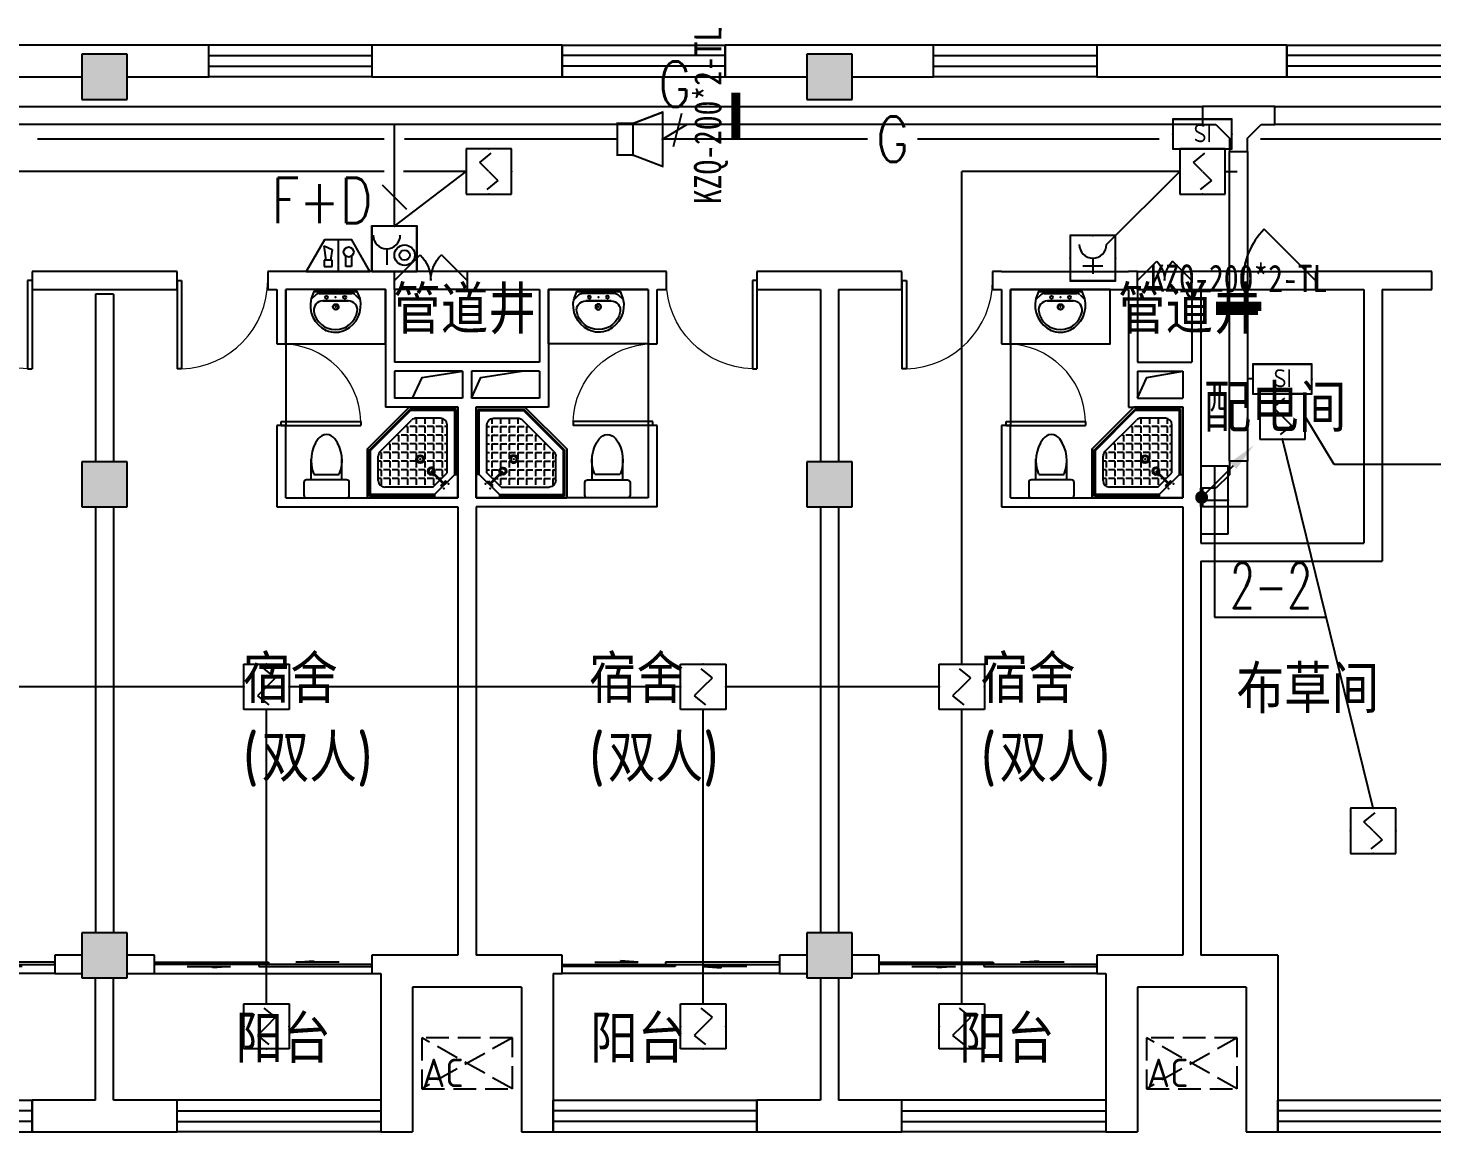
# Model space of a CAD drawing. Extents: x 1725663 to 4653551, y -550461 to 248782.
# Drawn here: x 2361098 to 2376593, y -247471 to -235284 of the extents above; entities that cross this region are included whole.
import ezdxf
from ezdxf.enums import TextEntityAlignment as Align

# ---------------------------------------------------------------- set-up
doc = ezdxf.new("R2010")
doc.units = 0
doc.header["$LTSCALE"] = 1000
doc.linetypes.add('DASH', pattern=[0.35, 0.25, -0.1])
for name, color, linetype in [('0-底图', 7, 'Continuous'), ('CABLETRAY', 4, 'Continuous'), ('CLAYER', 7, 'Continuous'), ('COLUMN', 255, 'Continuous'), ('DIM-消防', 3, 'Continuous'), ('DIM-箱柜', 7, 'Continuous'), ('DOOR_FIRE', 4, 'Continuous'), ('EQUIP-广播', 3, 'Continuous'), ('EQUIP-消防', 3, 'Continuous'), ('EQUIP-箱柜', 3, 'Continuous'), ('LWIRE', 4, 'Continuous'), ('PUB_HATCH', 8, 'Continuous'), ('PUB_TEXT', 7, 'Continuous'), ('WALL', 2, 'Continuous'), ('WINDOW', 4, 'Continuous'), ('WIRE-消防', 1, 'Continuous'), ('WP_F', 1, 'Continuous'), ('抗震支吊架', 2, 'Continuous'), ('洁具', 213, 'Continuous'), ('空调外机', 211, 'Continuous')]:
    doc.layers.add(name, color=color, linetype=linetype)
doc.styles.add('_TEL_DIM', font='SIMPLEX', dxfattribs={"width": 0.8, "height": 3.5, "bigfont": 'HZTXT'})
doc.styles.add('HZ', font='rs.shx', dxfattribs={"width": 0.8, "bigfont": 'hztxt.shx'})
doc.styles.add('kzcad', font='', dxfattribs={"width": 0.8})
doc.styles.get("Standard").update_dxf_attribs({"font": 'geniso.shx', "bigfont": 'hztxt.shx'})
doc.styles.get('kzcad').set_extended_font_data('SimSun')

# ---------------------------------------------------------------- blocks, each defined once
blk = doc.blocks.new('$equip$00002656')
for p, q in [((-0.5, 1), (-0.5, 0)), ((0.5, 1), (-0.5, 1)), ((0.5, 0), (0.5, 1)), ((-0.219, 0.331), (0.222, 0.331)), ((0, 0.5), (0, 0.15)), ((-0.5, 0), (0.5, 0))]:
    blk.add_line(p, q)
at = {"const_width": 0.04}
blk.add_lwpolyline([(-0.5, 1), (0.5, 1), (0.5, 0), (-0.5, 0), (-0.5, 1), (0.5, 1)], dxfattribs=at)
blk.add_arc((0, 0.8), 0.3, 180, 0)
for p in [(0, 1), (-0.5, 0.5), (0.5, 0.5), (0, 0)]:
    blk.add_point(p)
at = {"color": 7, "flags": 1}
for tag, height, p in [('B', 0.4, (0.762, 0.292)), ('A', 0.00002, (0, 0))]:
    blk.add_attdef(tag, text='', height=height, dxfattribs=at).set_placement(p, align=Align.MIDDLE_CENTER)
blk = doc.blocks.new('A$C29581A72')
at = {"layer": 'EQUIP-消防', "xscale": 500, "yscale": 500, "zscale": 500}
blk.add_blockref('$equip$00002656', (358, 98), dxfattribs=at)
at = {"style": 'HZ', "flags": 1}
for tag in ['WHAT', 'SPEC', 'UNIT']:
    blk.add_attdef(tag, (375, 0), '', height=0.001, dxfattribs=at)
blk = doc.blocks.new('$Equip$00002649')
for p, q in [((-0.5, 0.5), (-0.5, -0.5)), ((0.5, 0.5), (-0.5, 0.5)), ((-0.2, 0.2), (0.05, 0.4)), ((0.5, -0.5), (0.5, 0.5)), ((0, 0), (-0.2, 0.2)), ((0, 0), (0.2, -0.2)), ((0.2, -0.2), (-0.05, -0.4)), ((-0.5, -0.5), (0.5, -0.5))]:
    blk.add_line(p, q)
at = {"const_width": 0.02}
blk.add_lwpolyline([(-0.5, 0.5), (0.5, 0.5), (0.5, -0.5), (-0.5, -0.5), (-0.5, 0.5), (0.5, 0.5)], dxfattribs=at)
for p in [(0, 0.5), (-0.5, 0), (0.5, 0), (0, -0.5)]:
    blk.add_point(p)
at = {"color": 7, "flags": 1}
for tag, height, p in [('A', 0.00002, (0, 0)), ('B', 0.4, (0.762, -0.208))]:
    blk.add_attdef(tag, text='', height=height, dxfattribs=at).set_placement(p, align=Align.MIDDLE_CENTER)
blk = doc.blocks.new('$equip$00002655')
for p, q in [((-0.5, 1), (-0.5, 0)), ((0.5, 1), (-0.5, 1)), ((0.5, 0), (0.5, 1)), ((-0.169, 0.5), (-0.169, 0.15)), ((-0.5, 0), (0.5, 0))]:
    blk.add_line(p, q)
at = {"const_width": 0.04}
blk.add_lwpolyline([(-0.5, 1), (0.5, 1), (0.5, 0), (-0.5, 0), (-0.5, 1), (0.5, 1)], dxfattribs=at)
for radius in [0.226, 0.113]:
    blk.add_circle((0.227, 0.36), radius)
blk.add_arc((-0.169, 0.8), 0.3, 180, 0)
for p in [(0, 1), (-0.5, 0.5), (0.5, 0.5), (0, 0)]:
    blk.add_point(p)
at = {"color": 7, "flags": 1}
for tag, height, p in [('B', 0.4, (0.762, 0.292)), ('A', 0.00002, (0, 0))]:
    blk.add_attdef(tag, text='', height=height, dxfattribs=at).set_placement(p, align=Align.MIDDLE_CENTER)
blk = doc.blocks.new('$equip$00002679')
for p, q in [((-0.3, 0.699), (-0.703, 0)), ((0.3, 0.699), (-0.3, 0.699)), ((0.3, 0.699), (-0.3, 0.699)), ((0, 0.699), (0, 0)), ((0.703, 0), (0.3, 0.699)), ((-0.264, 0.249), (-0.304, 0.569)), ((-0.304, 0.569), (-0.128, 0.489)), ((-0.128, 0.489), (-0.168, 0.249)), ((0.174, 0.11), (0.174, 0.338)), ((0.294, 0.338), (0.294, 0.11)), ((-0.703, 0), (0.703, 0)), ((-0.304, 0.249), (-0.304, 0.113)), ((-0.128, 0.249), (-0.304, 0.249)), ((-0.304, 0.113), (-0.128, 0.113)), ((-0.128, 0.113), (-0.128, 0.249)), ((0.294, 0.11), (0.174, 0.11))]:
    blk.add_line(p, q)
at = {"const_width": 0.04}
for points in [[(-0.299, 0.699), (0.301, 0.699), (0.703, 0), (-0.702, 0), (-0.299, 0.699), (0.301, 0.699)], [(-0.3, 0.699), (0.3, 0.699), (0.703, 0), (-0.703, 0), (-0.3, 0.699), (0.3, 0.699)]]:
    blk.add_lwpolyline(points, dxfattribs=at)
blk.add_circle((0.234, 0.43), 0.111)
for p in [(0, 0.699), (-0.501, 0.349), (0.502, 0.349), (0, 0)]:
    blk.add_point(p)
at = {"color": 7, "flags": 1}
for tag, height, p in [('B', 0.4, (0.961, 0.299)), ('A', 0.00002, (0, 0))]:
    blk.add_attdef(tag, text='', height=height, dxfattribs=at).set_placement(p, align=Align.MIDDLE_CENTER)
blk = doc.blocks.new('$TelecSys$00000079')
for p, q in [((0.7, 0.7), (0, 0)), ((0.104, 0.104), (0.104, 0.104)), ((-0.104, -0.104), (-0.104, -0.104))]:
    blk.add_line(p, q)
at = {"const_width": 0.142}
blk.add_lwpolyline([(-0.071, 0, 1), (0.071, 0, 1)], format="xyb", close=True, dxfattribs=at)
blk.add_solid([(0.63, 0.77), (0.77, 0.63), (1.15, 1.15)])
at = {"width": 0.8, "flags": 9}
blk.add_attdef('A', (0, 0), '', height=0.00002, dxfattribs=at)
blk = doc.blocks.new('$equip$00002776')
for p, q in [((0.65, 0.65), (-0.65, 0.65)), ((-0.65, 0.65), (-0.65, 0)), ((0.65, 0), (0.65, 0.65)), ((-0.65, 0), (0.65, 0))]:
    blk.add_line(p, q)
at = {"const_width": 0.04}
blk.add_lwpolyline([(-0.65, 0.65), (-0.65, 0), (0.65, 0), (0.65, 0.65), (-0.65, 0.65), (-0.65, 0)], dxfattribs=at)
for p in [(0, 0.65), (-0.65, 0.325), (0.65, 0.325), (0, 0)]:
    blk.add_point(p)
at = {"color": 7}
blk.add_attdef('$TEXT$', text='', height=0.4, dxfattribs=at).set_placement((0.006, 0.343), align=Align.MIDDLE_CENTER)
at = {"color": 7, "flags": 1}
for tag, p in [('B', (0.905, 0.246)), ('A', (0, 0))]:
    blk.add_attdef(tag, text='', height=0.4, dxfattribs=at).set_placement(p, align=Align.MIDDLE_CENTER)
blk = doc.blocks.new('$TelecSys$00000111')
blk.add_line((0.268, 0.268), (-0.268, -0.268))
at = {"color": 7, "style": '_TEL_DIM', "width": 0.8}
blk.add_attdef('N', text='', height=1, dxfattribs=at).set_placement((-0.212, 0.579), align=Align.MIDDLE)
blk = doc.blocks.new('$equip$00002982')
for p, q in [((0, 0.35), (0.35, 0.35)), ((0, 0.35), (0, -0.35)), ((0.35, 0.35), (1, 0.6)), ((0.35, 0.35), (0.35, -0.35)), ((1, 0.6), (1, -0.6)), ((0.35, -0.35), (0, -0.35)), ((1, -0.6), (0.35, -0.35))]:
    blk.add_line(p, q)
at = {"const_width": 0.04}
blk.add_lwpolyline([(0.35, 0.35), (0, 0.35), (0, -0.35), (0.35, -0.35), (1, -0.6), (1, 0.6), (0.35, 0.35), (0, 0.35)], dxfattribs=at)
for p in [(0.35, 0.35), (0, 0), (1, 0), (0.35, -0.35)]:
    blk.add_point(p)
at = {"color": 7, "style": '_TEL_DIM', "flags": 1}
for tag in ['A', 'REMARK']:
    blk.add_attdef(tag, text='', height=0.00002, dxfattribs=at).set_placement((0, 0), align=Align.MIDDLE_CENTER)
blk = doc.blocks.new('$equip$00002936')
for p, q in [((-0.75, 0.6), (-0.75, 0)), ((0.75, 0.6), (-0.75, 0.6)), ((0, 0), (0, 0.6)), ((0.75, 0), (0.75, 0.6)), ((-0.75, 0.3), (0.75, 0.3)), ((-0.75, 0), (0.75, 0))]:
    blk.add_line(p, q)
at = {"const_width": 0.02}
blk.add_lwpolyline([(-0.75, 0.6), (-0.75, 0), (0.75, 0), (0.75, 0.6), (-0.75, 0.6), (-0.75, 0)], dxfattribs=at)
for p in [(0, 0.6), (-0.75, 0.3), (0, 0), (0.75, 0.3)]:
    blk.add_point(p)
at = {"color": 7, "style": '_TEL_DIM', "flags": 1}
for tag in ['A', 'REMARK']:
    blk.add_attdef(tag, text='', height=0.00002, dxfattribs=at).set_placement((0, 0), align=Align.MIDDLE_CENTER)
blk = doc.blocks.new('1F平面-CAD导入_dwg_Drawing4_t3_dwg_$plan$00001613-474159-1F-927810-1F')
at = {"layer": '洁具'}
for p, q in [((-200, 170), (-430, 170)), ((-30, 250), (-170, 250)), ((-260, -140), (-260, 140)), ((-200, -170), (-200, -220)), ((-170, -250), (-30, -250))]:
    blk.add_line(p, q, dxfattribs=at)
for points in [[(-200, 220), (-200, 170), (-200, -170), (-430, -170)], [(0, -220), (0, 220)]]:
    blk.add_lwpolyline(points, dxfattribs=at)
for centre, radius, start, end in [((-413, -227), 398, 67.4505, 126.6381), ((-170, 220), 30, 90, 180), ((-30, 220), 30, 0, 90), ((-590, 0), 110, 123.4509, 236.5491), ((-413, 227), 398, 233.3619, 292.5495), ((-170, -220), 30, 180, 270), ((-30, -220), 30, 270, 0)]:
    blk.add_arc(centre, radius, start, end, dxfattribs=at)
blk = doc.blocks.new('$lvtry$00000169')
at = {"color": 0}
for p, q in [((259, -36), (259, 0)), ((259, -36), (36, -259)), ((276, -120), (120, -276)), ((144, -151), (291, -298)), ((151, -144), (298, -291)), ((259, -24), (976, -24)), ((259, -36), (964, -36)), ((270, -213), (270, -143)), ((276, -120), (808, -120)), ((366, -213), (366, -143)), ((462, -213), (462, -143)), ((558, -213), (558, -143)), ((655, -213), (655, -143)), ((751, -213), (751, -143)), ((847, -213), (847, -143)), ((964, -36), (976, -24)), ((964, -36), (964, -525)), ((976, -24), (976, -530)), ((36, -259), (0, -259)), ((24, -259), (24, -976)), ((36, -259), (36, -964)), ((120, -276), (120, -808)), ((120, -309), (147, -309)), ((173, -309), (173, -239)), ((173, -309), (243, -309)), ((183, -213), (205, -213)), ((220, -213), (243, -213)), ((270, -213), (340, -213)), ((270, -263), (270, -239)), ((334, -309), (340, -309)), ((366, -213), (436, -213)), ((366, -309), (366, -239)), ((366, -309), (436, -309)), ((462, -213), (532, -213)), ((462, -309), (462, -239)), ((462, -309), (532, -309)), ((558, -213), (628, -213)), ((558, -309), (558, -239)), ((558, -309), (628, -309)), ((655, -213), (725, -213)), ((655, -309), (655, -239)), ((655, -309), (725, -309)), ((751, -213), (821, -213)), ((751, -309), (751, -239)), ((751, -309), (821, -309)), ((847, -213), (880, -213)), ((847, -309), (847, -239)), ((847, -309), (880, -309)), ((880, -192), (880, -460)), ((120, -405), (147, -405)), ((173, -405), (173, -335)), ((173, -405), (243, -405)), ((173, -501), (173, -431)), ((270, -405), (270, -335)), ((270, -405), (340, -405)), ((270, -501), (270, -431)), ((366, -405), (366, -335)), ((366, -405), (379, -405)), ((366, -501), (366, -431)), ((462, -405), (462, -335)), ((462, -405), (532, -405)), ((462, -501), (462, -431)), ((558, -405), (558, -335)), ((558, -405), (628, -405)), ((558, -501), (558, -431)), ((655, -405), (655, -335)), ((655, -405), (725, -405)), ((655, -501), (655, -431)), ((751, -405), (751, -335)), ((751, -405), (821, -405)), ((751, -501), (751, -431)), ((847, -405), (847, -335)), ((847, -405), (880, -405)), ((847, -501), (847, -431)), ((120, -501), (147, -501)), ((120, -598), (147, -598)), ((173, -501), (243, -501)), ((173, -598), (173, -528)), ((173, -598), (243, -598)), ((270, -501), (340, -501)), ((270, -598), (270, -528)), ((270, -598), (340, -598)), ((366, -501), (436, -501)), ((366, -598), (366, -528)), ((366, -598), (436, -598)), ((462, -501), (532, -501)), ((462, -598), (462, -528)), ((462, -598), (532, -598)), ((859, -511), (511, -859)), ((964, -525), (525, -964)), ((976, -530), (530, -976)), ((558, -501), (628, -501)), ((558, -598), (558, -528)), ((558, -598), (628, -598)), ((655, -501), (725, -501)), ((655, -598), (655, -528)), ((655, -598), (725, -598)), ((751, -501), (821, -501)), ((751, -598), (751, -528)), ((751, -598), (773, -598)), ((847, -501), (867, -501)), ((964, -525), (976, -530)), ((120, -694), (147, -694)), ((173, -694), (173, -624)), ((173, -694), (243, -694)), ((173, -790), (173, -720)), ((270, -694), (270, -624)), ((270, -694), (340, -694)), ((270, -790), (270, -720)), ((366, -694), (366, -624)), ((366, -694), (436, -694)), ((366, -790), (366, -720)), ((462, -694), (462, -624)), ((462, -694), (532, -694)), ((462, -790), (462, -720)), ((558, -694), (558, -624)), ((558, -694), (628, -694)), ((558, -790), (558, -720)), ((655, -694), (655, -624)), ((655, -694), (676, -694)), ((120, -790), (147, -790)), ((173, -790), (243, -790)), ((173, -878), (173, -816)), ((192, -880), (460, -880)), ((270, -790), (340, -790)), ((270, -880), (270, -816)), ((366, -790), (436, -790)), ((366, -880), (366, -816)), ((462, -790), (532, -790)), ((462, -880), (462, -816)), ((558, -790), (580, -790)), ((36, -964), (24, -976)), ((24, -976), (530, -976)), ((36, -964), (525, -964)), ((525, -964), (530, -976))]:
    blk.add_line(p, q, dxfattribs=at)
blk.add_lwpolyline([(0, 0), (0, -1000), (540, -1000), (1000, -540), (1000, 0)], close=True)
for points in [[(0, 0), (0, -1000)], [(0, 0), (1000, 0)], [(1000, 0), (1000, -540)], [(190, -136), (178, -148), (162, -132), (174, -121)], [(136, -190), (148, -178), (132, -162), (121, -174)], [(1000, -540), (540, -1000)], [(0, -1000), (540, -1000)]]:
    blk.add_lwpolyline(points, close=True, dxfattribs=at)
for radius in [43.8, 31.1]:
    blk.add_circle((416, -428), radius, dxfattribs=at)
for centre, radius, start, end in [((808, -192), 72, 0, 90), ((296, -296), 40.6, 142.583, 128.4197), ((296, -296), 28.6, 145.828, 125.6599), ((808, -460), 72, 315, 0), ((192, -808), 72, 180, 270), ((460, -808), 72, 270, 315)]:
    blk.add_arc(centre, radius, start, end, dxfattribs=at)
for p in [(156, -102, 0), (103, -156, 0), (416, -428, 0)]:
    blk.add_point(p, dxfattribs=at)
blk = doc.blocks.new('$lvtry$00000178')
at = {"color": 0}
for p, q in [((-238, 0), (238, 0)), ((-214, -36), (-272, -91)), ((-180, -23), (180, -23)), ((-142, -105), (140, -105)), ((140, -105), (-142, -105)), ((216, -37), (268, -91))]:
    blk.add_line(p, q, dxfattribs=at)
blk.add_lwpolyline([(-104, -430, 0.224698), (110, -425, 0.348046), (269, -79), (239, 0), (-241, 0), (-271, -79, 0.356844)], format="xyb", close=True, dxfattribs=at)
for centre, radius in [((-100, -65), 16.3), ((1, -172), 31.6), ((100, -65), 16.3)]:
    blk.add_circle(centre, radius, dxfattribs=at)
at = {"color": 0, "lineweight": 13}
blk.add_circle((1, -172), 23, dxfattribs=at)
at = {"color": 0}
for centre, radius, start, end in [((-142, -205), 100, 90, 190.5602), ((-180, -73), 50, 90, 133.181), ((140, -205), 100, 349.4398, 90), ((180, -73), 50, 44.5607, 90), ((-1, -179), 243, 190.5602, 349.4398)]:
    blk.add_arc(centre, radius, start, end, dxfattribs=at)
for p in [(0, -65), (1, -172)]:
    blk.add_point(p, dxfattribs=at)
blk = doc.blocks.new('A$C70365C93')
at = {"layer": '洁具'}
blk.add_lwpolyline([(-1900, 2300), (-1900, 1700), (-800, 1700), (-800, 2300)], close=True, dxfattribs=at)
blk.add_blockref('$lvtry$00000178', (-1350, 2280), dxfattribs=at)
at = {"layer": '洁具', "rotation": 180}
blk.add_blockref('$lvtry$00000169', (0, 0), dxfattribs=at)
at = {"layer": '洁具', "extrusion": (0, 0, -1), "xscale": -1, "zscale": -1, "rotation": 90}
blk.add_blockref('1F平面-CAD导入_dwg_Drawing4_t3_dwg_$plan$00001613-474159-1F-927810-1F', (1450, 0), dxfattribs=at)
blk = doc.blocks.new('A$Cf5a72a1b')
at = {"layer": '空调外机', "linetype": 'DASH'}
for p, q in [((1000, 563), (0, 0)), ((1000, 0), (0, 563))]:
    blk.add_line(p, q, dxfattribs=at)
blk.add_lwpolyline([(1000, 563), (0, 563), (0, 0), (1000, 0)], close=True, dxfattribs=at)
at = {"layer": 'PUB_TEXT'}
blk.add_text('AC', height=315, dxfattribs=at).set_placement((5, 18))
blk = doc.blocks.new('$WINLIB2D$00000001')
at = {"color": 0}
for points in [[(-0.5, 0.5), (-0.5, -0.5)], [(-0.5, 0.5), (0.5, 0.5)], [(0.5, -0.5), (0.5, 0.5)], [(0.5, 0.1667), (-0.5, 0.1667)], [(0.5, -0.1667), (-0.5, -0.1667)], [(-0.5, -0.5), (0.5, -0.5)]]:
    blk.add_lwpolyline(points, dxfattribs=at)
blk = doc.blocks.new('$DorLib2D$00000131')
at = {"color": 0, "linetype": 'Continuous'}
for p, q in [((0.15, 0.125), (0.2319, 0.1973)), ((0.2319, 0.1973), (0.2319, 0.125)), ((-0.5, 0.125), (-0.5, 0)), ((0.0192, 0.125), (-0.5, 0.125)), ((0.0192, 0), (0.0192, 0.125)), ((0.35, 0.125), (0.15, 0.125)), ((-0.5, 0), (0.0192, 0)), ((-0.024, 0), (0.5, 0)), ((-0.024, -0.125), (-0.024, 0)), ((0.5, 0), (0.5, -0.125)), ((-0.35, -0.125), (-0.15, -0.125)), ((-0.2319, -0.1973), (-0.2319, -0.125)), ((-0.15, -0.125), (-0.2319, -0.1973)), ((0.5, -0.125), (-0.024, -0.125))]:
    blk.add_line(p, q, dxfattribs=at)
blk = doc.blocks.new('$DorLib2D$00000116')
at = {"color": 0}
for p, q in [((-0.5, 0), (-0.146, 0.354)), ((0.5, 0), (0.146, 0.354))]:
    blk.add_line(p, q, dxfattribs=at)
for centre, start, end in [((-0.5, 0), 0, 45), ((0.5, 0), 135, 180)]:
    blk.add_arc(centre, 0.5, start, end, dxfattribs=at)
blk = doc.blocks.new('$DorLib2D$00000001')
for p, q in [((0.45, 0.975), (0.5, 0.975)), ((0.45, 0), (0.45, 0.975)), ((0.5, 0), (0.5, 0.975)), ((0.5, 0), (0.45, 0))]:
    blk.add_line(p, q)
at = {"lineweight": 13}
blk.add_arc((0.475, 0), 0.975, 91.4693, 180, dxfattribs=at)
blk = doc.blocks.new('$DorLib2D$00000114')
at = {"color": 0}
blk.add_line((0.5, 0), (-0.207, 0.707), dxfattribs=at)
blk.add_arc((0.5, 0), 1, 135, 180, dxfattribs=at)
blk = doc.blocks.new('ghgd')
at = {"layer": 'PUB_HATCH'}
for points in [[(1572557, -154937.8), (1573057, -154937.8), (1573057, -154437.8), (1572557, -154437.8)], [(1580557, -154937.8), (1581057, -154937.8), (1581057, -154437.8), (1580557, -154437.8)], [(1572557, -159437.8), (1573057, -159437.8), (1573057, -158937.8), (1572557, -158937.8)], [(1580557, -159437.8), (1581057, -159437.8), (1581057, -158937.8), (1580557, -158937.8)], [(1572557, -164637.8), (1573057, -164637.8), (1573057, -164137.8), (1572557, -164137.8)], [(1580557, -164637.8), (1581057, -164637.8), (1581057, -164137.8), (1580557, -164137.8)]]:
    blk.add_hatch(color=256, dxfattribs=at).paths.add_polyline_path(points)
for points in [[(1576207, -158237.8), (1576310.6, -158007.5), (1576757, -157937.8)], [(1576857, -158237.8), (1576960.6, -158007.5), (1577407, -157937.8)], [(1584207, -158237.8), (1584310.6, -158007.5), (1584707, -157937.8)]]:
    blk.add_lwpolyline(points)
at = {"layer": 'COLUMN'}
for p, q in [((1573057, -154437.8), (1572557, -154437.8)), ((1572557, -154437.8), (1572557, -154937.8)), ((1573057, -154937.8), (1573057, -154437.8)), ((1581057, -154437.8), (1580557, -154437.8)), ((1580557, -154437.8), (1580557, -154937.8)), ((1581057, -154937.8), (1581057, -154437.8)), ((1572557, -154937.8), (1573057, -154937.8)), ((1580557, -154937.8), (1581057, -154937.8)), ((1573057, -158937.8), (1572557, -158937.8)), ((1572557, -158937.8), (1572557, -159437.8)), ((1573057, -159437.8), (1573057, -158937.8)), ((1581057, -158937.8), (1580557, -158937.8)), ((1580557, -158937.8), (1580557, -159437.8)), ((1581057, -159437.8), (1581057, -158937.8)), ((1572557, -159437.8), (1573057, -159437.8)), ((1580557, -159437.8), (1581057, -159437.8)), ((1573057, -164137.8), (1572557, -164137.8)), ((1572557, -164137.8), (1572557, -164637.8)), ((1573057, -164637.8), (1573057, -164137.8)), ((1581057, -164137.8), (1580557, -164137.8)), ((1580557, -164137.8), (1580557, -164637.8)), ((1581057, -164637.8), (1581057, -164137.8)), ((1572557, -164637.8), (1573057, -164637.8)), ((1580557, -164637.8), (1581057, -164637.8))]:
    blk.add_line(p, q, dxfattribs=at)
at = {"layer": 'DOOR_FIRE'}
for p, q in [((1576807, -156837.8), (1576007, -156837.8)), ((1584207, -156837.8), (1584807, -156837.8)), ((1585372.7, -156837.8, 100), (1586172.7, -156837.8, 100)), ((1576807, -157037.8), (1576007, -157037.8)), ((1584207, -157037.8), (1584807, -157037.8)), ((1585372.7, -157037.8, 100), (1586172.7, -157037.8, 100))]:
    blk.add_line(p, q, dxfattribs=at)
at = {"layer": 'WALL'}
for p, q in [((1572807, -154337.8), (1571657, -154337.8)), ((1573957, -154337.8), (1572807, -154337.8)), ((1573957, -154687.8), (1573957, -154337.8)), ((1577857, -154337.8), (1575757, -154337.8)), ((1575757, -154337.8), (1575757, -154687.8)), ((1577857, -154687.8), (1577857, -154337.8)), ((1580807, -154337.8), (1579657, -154337.8)), ((1579657, -154337.8), (1579657, -154687.8)), ((1581957, -154337.8), (1580807, -154337.8)), ((1581957, -154687.8), (1581957, -154337.8)), ((1585857, -154337.8), (1583757, -154337.8)), ((1583757, -154337.8), (1583757, -154687.8)), ((1585857, -154687.8), (1585857, -154337.8)), ((1571657, -154687.8), (1572557, -154687.8)), ((1573057, -154687.8), (1573957, -154687.8)), ((1575757, -154687.8), (1577857, -154687.8)), ((1579657, -154687.8), (1580557, -154687.8)), ((1581057, -154687.8), (1581957, -154687.8)), ((1583757, -154687.8), (1585857, -154687.8)), ((1573607, -156837.8), (1572007, -156837.8)), ((1572007, -156837.8), (1572007, -157037.8)), ((1573607, -157037.8), (1573607, -156837.8)), ((1574707, -156837.8), (1574607, -156837.8)), ((1574607, -156837.8), (1574607, -157037.8)), ((1575907, -156837.8), (1574707, -156837.8)), ((1576007, -156837.8), (1575907, -156837.8)), ((1576007, -157037.8), (1576007, -156837.8)), ((1577707, -156837.8), (1576807, -156837.8)), ((1576807, -156837.8), (1576807, -157037.8)), ((1578907, -156837.8), (1577707, -156837.8)), ((1579007, -156837.8), (1578907, -156837.8)), ((1579007, -157037.8), (1579007, -156837.8)), ((1580807, -156837.8), (1580007, -156837.8)), ((1580007, -156837.8), (1580007, -157037.8)), ((1581607, -156837.8), (1580807, -156837.8)), ((1581607, -157037.8), (1581607, -156837.8)), ((1582707, -156837.8), (1582607, -156837.8)), ((1582607, -156837.8), (1582607, -157037.8)), ((1582707, -156837.8), (1584107, -156837.8)), ((1584207, -156837.8), (1584107, -156837.8)), ((1584207, -157037.8), (1584207, -156837.8)), ((1585372.7, -156837.8), (1584807, -156837.8)), ((1584807, -157037.8), (1584807, -156837.8)), ((1585372.7, -157037.8), (1585372.7, -156837.8)), ((1586807, -156837.8), (1586172.7, -156837.8)), ((1586172.7, -156837.8), (1586172.7, -157037.8)), ((1587457, -156837.8), (1586807, -156837.8)), ((1587457, -157037.8), (1587457, -156837.8)), ((1572007, -157037.8), (1573607, -157037.8)), ((1572707, -157087.8), (1572707, -158937.8)), ((1572907, -157087.8), (1572707, -157087.8)), ((1572907, -157087.8), (1572907, -158937.8)), ((1574607, -157037.8), (1574707, -157037.8)), ((1574707, -157037.8), (1574707, -157637.8)), ((1575907, -157037.8), (1574807, -157037.8)), ((1574807, -157637.8), (1574807, -157037.8)), ((1575907, -157037.8), (1575907, -157837.8)), ((1576007, -157037.8), (1576007, -157837.8)), ((1576807, -157037.8), (1577607, -157037.8)), ((1577607, -157037.8), (1577607, -157837.8)), ((1578807, -157037.8), (1577707, -157037.8)), ((1577707, -157037.8), (1577707, -157837.8)), ((1578807, -157037.8), (1578807, -157637.8)), ((1578907, -157637.8), (1578907, -157037.8)), ((1578907, -157037.8), (1579007, -157037.8)), ((1580007, -157037.8), (1580707, -157037.8)), ((1580707, -157037.8), (1580707, -158937.8)), ((1580907, -157037.8), (1581607, -157037.8)), ((1580907, -157037.8), (1580907, -158937.8)), ((1582607, -157037.8), (1582707, -157037.8)), ((1582707, -157037.8), (1582707, -157637.8)), ((1582807, -157037.8), (1584107, -157037.8)), ((1582807, -157637.8), (1582807, -157037.8)), ((1584107, -157037.8), (1584107, -157837.8)), ((1584207, -157037.8), (1584207, -157837.8)), ((1584807, -157037.8), (1584807, -157837.8)), ((1584907, -157037.8), (1585372.7, -157037.8)), ((1584907, -157037.8), (1584907, -157837.8)), ((1586172.7, -157037.8), (1586707, -157037.8)), ((1586707, -157037.8), (1586707, -159837.8)), ((1586907, -157037.8), (1586907, -160037.8)), ((1586907, -157037.8), (1587457, -157037.8)), ((1574707, -157637.8), (1574807, -157637.8)), ((1578807, -157637.8), (1578907, -157637.8)), ((1582707, -157637.8), (1582807, -157637.8)), ((1575907, -157837.8), (1575907, -158337.8)), ((1576807, -157837.8), (1576007, -157837.8)), ((1577607, -157837.8), (1576807, -157837.8)), ((1577707, -157837.8), (1577707, -158337.8)), ((1584107, -157837.8), (1584107, -158337.8)), ((1584207, -157837.8), (1584807, -157837.8)), ((1584907, -157837.8), (1584907, -158237.8)), ((1576757, -157937.8), (1576007, -157937.8)), ((1576007, -157937.8), (1576007, -158237.8)), ((1576757, -157937.8), (1576757, -158237.8)), ((1577607, -157937.8), (1576857, -157937.8)), ((1576857, -157937.8), (1576857, -158237.8)), ((1577607, -157937.8), (1577607, -158237.8)), ((1584207, -157937.8), (1584207, -158237.8)), ((1584207, -157937.8), (1584707, -157937.8)), ((1584707, -157937.8), (1584707, -158237.8)), ((1576707, -158337.8), (1575907, -158337.8)), ((1576757, -158237.8), (1576007, -158237.8)), ((1576707, -158337.8), (1576707, -159337.8)), ((1577607, -158237.8), (1576857, -158237.8)), ((1576907, -158337.8), (1576907, -159337.8)), ((1577707, -158337.8), (1576907, -158337.8)), ((1584107, -158337.8), (1584707, -158337.8)), ((1584207, -158237.8), (1584707, -158237.8)), ((1584707, -158337.8), (1584707, -159337.8)), ((1584907, -158237.8), (1584907, -159437.8)), ((1574807, -158537.8), (1574707, -158537.8)), ((1574707, -158537.8), (1574707, -159437.8)), ((1574807, -159337.8), (1574807, -158537.8)), ((1578907, -158537.8), (1578807, -158537.8)), ((1578807, -158537.8), (1578807, -159337.8)), ((1578907, -159437.8), (1578907, -158537.8)), ((1582807, -158537.8), (1582707, -158537.8)), ((1582707, -158537.8), (1582707, -159437.8)), ((1582807, -159337.8), (1582807, -158537.8)), ((1572707, -159437.8), (1572707, -164137.8)), ((1572907, -159437.8), (1572907, -164137.8)), ((1574707, -159437.8), (1576707, -159437.8)), ((1574807, -159337.8), (1576707, -159337.8)), ((1576707, -159437.8), (1576707, -164387.8)), ((1578807, -159337.8), (1576907, -159337.8)), ((1578907, -159437.8), (1576907, -159437.8)), ((1576907, -159437.8), (1576907, -164387.8)), ((1580707, -159437.8), (1580707, -164137.8)), ((1580907, -159437.8), (1580907, -164137.8)), ((1582707, -159437.8), (1584707, -159437.8)), ((1582807, -159337.8), (1584707, -159337.8)), ((1584707, -159437.8), (1584707, -159937.8)), ((1584907, -159437.8), (1584907, -159837.8)), ((1584907, -159837.8), (1586707, -159837.8)), ((1584707, -159937.8), (1584707, -164387.8)), ((1584907, -160037.8), (1584907, -164387.8)), ((1584907, -160037.8), (1586907, -160037.8)), ((1572557, -164387.8), (1572257, -164387.8)), ((1572257, -164387.8), (1572257, -164587.8)), ((1573357, -164387.8), (1573057, -164387.8)), ((1573357, -164587.8), (1573357, -164387.8)), ((1576107, -164387.8), (1575757, -164387.8)), ((1575757, -164387.8), (1575757, -164587.8)), ((1576707, -164387.8), (1576107, -164387.8)), ((1577507, -164387.8), (1576907, -164387.8)), ((1577857, -164387.8), (1577507, -164387.8)), ((1577857, -164587.8), (1577857, -164387.8)), ((1580557, -164387.8), (1580257, -164387.8)), ((1580257, -164387.8), (1580257, -164587.8)), ((1581357, -164387.8), (1581057, -164387.8)), ((1581357, -164587.8), (1581357, -164387.8)), ((1584107, -164387.8), (1583757, -164387.8)), ((1583757, -164387.8), (1583757, -164587.8)), ((1584707, -164387.8), (1584107, -164387.8)), ((1585757, -164387.8), (1584907, -164387.8)), ((1585757, -164387.8), (1585757, -165987.8)), ((1572257, -164587.8), (1572557, -164587.8)), ((1572707, -165987.8), (1572707, -164637.8)), ((1572907, -165987.8), (1572907, -164637.8)), ((1573057, -164587.8), (1573357, -164587.8)), ((1575757, -164587.8), (1575857, -164587.8)), ((1575857, -164587.8), (1575857, -165987.8)), ((1577757, -164587.8), (1577757, -165987.8)), ((1577757, -164587.8), (1577857, -164587.8)), ((1580257, -164587.8), (1580557, -164587.8)), ((1580707, -164637.8), (1580707, -165987.8)), ((1580907, -164637.8), (1580907, -165987.8)), ((1581057, -164587.8), (1581357, -164587.8)), ((1583757, -164587.8), (1583857, -164587.8)), ((1583857, -164587.8), (1583857, -165987.8)), ((1576207, -164737.8), (1576207, -166337.8)), ((1576807, -164737.8), (1576207, -164737.8)), ((1577407, -164737.8), (1576807, -164737.8)), ((1577407, -164737.8), (1577407, -166337.8)), ((1584807, -164737.8), (1584207, -164737.8)), ((1584207, -164737.8), (1584207, -166337.8)), ((1585407, -164737.8), (1584807, -164737.8)), ((1585407, -164737.8), (1585407, -166337.8)), ((1572707, -165987.8), (1572007, -165987.8)), ((1572007, -165987.8), (1572007, -166337.8)), ((1573607, -165987.8), (1572907, -165987.8)), ((1573607, -166337.8), (1573607, -165987.8)), ((1575857, -165987.8), (1575857, -166337.8)), ((1577757, -166337.8), (1577757, -165987.8)), ((1580707, -165987.8), (1580007, -165987.8)), ((1580007, -165987.8), (1580007, -166337.8)), ((1581607, -165987.8), (1580907, -165987.8)), ((1581607, -166337.8), (1581607, -165987.8)), ((1583857, -165987.8), (1583857, -166337.8)), ((1585757, -166337.8), (1585757, -165987.8)), ((1572007, -166337.8), (1572807, -166337.8)), ((1572807, -166337.8), (1573607, -166337.8)), ((1575857, -166337.8), (1576207, -166337.8)), ((1577407, -166337.8), (1577757, -166337.8)), ((1580007, -166337.8), (1580807, -166337.8)), ((1580807, -166337.8), (1581607, -166337.8)), ((1583857, -166337.8), (1584207, -166337.8)), ((1585407, -166337.8), (1585757, -166337.8))]:
    blk.add_line(p, q, dxfattribs=at)
at = {"layer": 'WINDOW'}
for p, q in [((1574807, -157637.8), (1574807, -158537.8)), ((1578807, -157637.8), (1578807, -158537.8)), ((1582807, -157637.8), (1582807, -158537.8)), ((1572257, -164587.8), (1569857, -164587.8)), ((1573357, -164587.8), (1575757, -164587.8)), ((1580257, -164587.8), (1577857, -164587.8)), ((1583757, -164587.8), (1581357, -164587.8))]:
    blk.add_line(p, q, dxfattribs=at)
for name, p in [('A$C70365C93', (1576707, -159337.8)), ('A$C70365C93', (1584707, -159337.8)), ('A$Cf5a72a1b', (1576307.5, -165861.3)), ('A$Cf5a72a1b', (1584307.5, -165861.3))]:
    blk.add_blockref(name, p)
at = {"xscale": -1, "rotation": 359.9999999999999}
blk.add_blockref('A$C70365C93', (1576907, -159337.8), dxfattribs=at)
at = {"layer": 'DOOR_FIRE', "zscale": 200}
for name, p, xscale, yscale in [('$DorLib2D$00000114', (1585772.7, -156937.8), 800, 800), ('$DorLib2D$00000116', (1584507, -156937.8), -600, 600)]:
    blk.add_blockref(name, p, dxfattribs=dict(at, xscale=xscale, yscale=yscale))
at = {"layer": 'DOOR_FIRE', "xscale": 800, "yscale": -800, "zscale": 200, "rotation": 179.9999999994664}
blk.add_blockref('$DorLib2D$00000116', (1576407, -156937.8), dxfattribs=at)
at = {"layer": 'WINDOW'}
for name, p, xscale, yscale, zscale in [('$WINLIB2D$00000001', (1574857, -154512.8), -1800, 350, -1800), ('$WINLIB2D$00000001', (1578757, -154512.8), 1800, 350, 1800), ('$WINLIB2D$00000001', (1582857, -154512.8), -1800, 350, -1800), ('$WINLIB2D$00000001', (1586757, -154512.8), 1800, 350, 1800), ('$DorLib2D$00000001', (1571507, -156937.8), 1000, -1000, 1000), ('$DorLib2D$00000001', (1574107, -156937.8), -1000, -1000, -1000), ('$DorLib2D$00000001', (1579507, -156937.8), 1000, -1000, 1000), ('$DorLib2D$00000001', (1582107, -156937.8), -1000, -1000, -1000), ('$DorLib2D$00000131', (1574557, -164487.8), -2400, -200, -2400), ('$WINLIB2D$00000001', (1570882, -166162.8), 2249.999999993481, 350, 2249.999999993481)]:
    blk.add_blockref(name, p, dxfattribs=dict(at, xscale=xscale, yscale=yscale, zscale=zscale))
for name, p, xscale, yscale, zscale, rotation in [('$DorLib2D$00000001', (1574757, -158087.8), 900, 900, 900, 269.9999999994664), ('$DorLib2D$00000001', (1578857, -158087.8), 900, -900, 900, 269.9999999994664), ('$DorLib2D$00000001', (1582757, -158087.8), 900, 900, 900, 270), ('$DorLib2D$00000131', (1571057, -164487.8), -2400, 200, -2400, 180), ('$DorLib2D$00000131', (1579057, -164487.8), -2400, 200, -2400, 180), ('$DorLib2D$00000131', (1582557, -164487.8), 2400, 200, 2400, 180), ('$WINLIB2D$00000001', (1574732, -166162.8), 2249.999999993481, -350, 2249.999999993481, 180), ('$WINLIB2D$00000001', (1578882, -166162.8), -2249.999999993481, -350, -2249.999999993481, 180), ('$WINLIB2D$00000001', (1582732, -166162.8), 2249.999999993481, -350, 2249.999999993481, 180), ('$WINLIB2D$00000001', (1586882, -166162.8), -2249.999999993481, -350, -2249.999999993481, 180)]:
    blk.add_blockref(name, p, dxfattribs=dict(at, xscale=xscale, yscale=yscale, zscale=zscale, rotation=rotation))
at = {"layer": 'CLAYER'}
for s, p in [('管道井', (1575992.3, -157524.8)), ('管道井', (1583992.3, -157524.8)), ('配电间', (1584937, -158610.1))]:
    blk.add_text(s, height=525, dxfattribs=at).set_placement(p)
at = {"layer": 'PUB_TEXT'}
for s, p in [('宿舍', (1574331.6, -161601.6)), ('宿舍', (1578152.4, -161601.6)), ('宿舍', (1582474.5, -161601.6)), ('布草间', (1585299.6, -161714.1)), ('(', (1574331.6, -162473.7)), ('双人', (1574541.6, -162473.7)), (')', (1575591.6, -162473.7)), ('(', (1578152.4, -162473.7)), ('双人', (1578362.4, -162473.7)), (')', (1579412.4, -162473.7)), ('(', (1582474.5, -162473.7)), ('双人', (1582684.5, -162473.7)), (')', (1583734.5, -162473.7)), ('阳台', (1574253, -165575.8)), ('阳台', (1578167.5, -165575.8)), ('阳台', (1582240, -165575.8))]:
    blk.add_text(s, height=525, dxfattribs=at).set_placement(p)

msp = doc.modelspace()

# ---------------------------------------------------------------- linework, layer by layer
at = {"layer": 'CABLETRAY'}
for p, q in [((2332562, -236148), (2374059, -236148)), ((2332562, -236148), (2374059, -236148)), ((2374859, -236148), (2374059, -236148)), ((2374059, -236148), (2374059, -236348)), ((2374059, -236148), (2374059, -236348)), ((2374859, -236148), (2374059, -236148)), ((2374059, -236148), (2374059, -236348)), ((2374059, -236148), (2374059, -236348)), ((2374859, -236348), (2374859, -236148)), ((2374859, -236148), (2381426, -236148)), ((2374859, -236348), (2374859, -236148)), ((2374859, -236348), (2374859, -236148)), ((2374859, -236148), (2381426, -236148)), ((2374859, -236348), (2374859, -236148)), ((2374059, -236348), (2332562, -236348)), ((2374059, -236348), (2332562, -236348)), ((2374059, -236348), (2374209, -236348)), ((2374059, -236348), (2374209, -236348)), ((2374209, -236348), (2374359, -236498)), ((2374209, -236348), (2374359, -236498)), ((2374559, -236498), (2374709, -236348)), ((2374559, -236498), (2374709, -236348)), ((2374709, -236348), (2374859, -236348)), ((2374709, -236348), (2374859, -236348)), ((2381426, -236348), (2374859, -236348)), ((2381426, -236348), (2374859, -236348)), ((2374359, -236498), (2374359, -236648)), ((2374359, -236498), (2374359, -236648)), ((2374559, -236648), (2374559, -236498)), ((2374559, -236648), (2374559, -236498)), ((2374359, -236648), (2374559, -236648)), ((2374359, -240065), (2374359, -236648)), ((2374359, -236648), (2374559, -236648)), ((2374359, -236648), (2374559, -236648)), ((2374359, -240065), (2374359, -236648)), ((2374359, -236648), (2374559, -236648)), ((2374559, -236648), (2374559, -240065)), ((2374559, -236648), (2374559, -240065)), ((2374559, -240065), (2374359, -240065)), ((2374359, -240065), (2374359, -240215)), ((2374559, -240065), (2374359, -240065)), ((2374559, -240065), (2374359, -240065)), ((2374359, -240065), (2374359, -240215)), ((2374559, -240065), (2374359, -240065)), ((2374559, -240565), (2374559, -240065)), ((2374559, -240565), (2374559, -240065)), ((2374359, -240215), (2374209, -240365)), ((2374359, -240215), (2374209, -240365)), ((2374043, -240565), (2374043, -240365)), ((2374043, -240365), (2374059, -240365)), ((2374043, -240565), (2374043, -240365)), ((2374043, -240365), (2374059, -240365)), ((2374059, -240365), (2374059, -240565)), ((2374209, -240365), (2374059, -240365)), ((2374059, -240365), (2374059, -240565)), ((2374059, -240365), (2374059, -240565)), ((2374209, -240365), (2374059, -240365)), ((2374059, -240365), (2374059, -240565)), ((2374059, -240565), (2374043, -240565)), ((2374059, -240565), (2374043, -240565)), ((2374059, -240565), (2374559, -240565)), ((2374059, -240565), (2374559, -240565))]:
    msp.add_line(p, q, dxfattribs=at)
at = {"layer": 'DIM-箱柜'}
for p, q in [((2374193, -240365), (2374193, -241788)), ((2374193, -240365), (2374193, -241788)), ((2374193, -241788), (2375429, -241788)), ((2374193, -241788), (2375429, -241788))]:
    msp.add_line(p, q, dxfattribs=at)
at = {"layer": 'WIRE-消防'}
for p, q in [((2365141, -237471), (2365141, -236348)), ((2365141, -236399), (2365141, -236348)), ((2368100, -236511), (2368370, -236348)), ((2365029, -236511), (2361201, -236511)), ((2367600, -236511), (2365254, -236511)), ((2370364, -236511), (2368100, -236511)), ((2373582, -236511), (2370916, -236511)), ((2378105, -236511), (2374702, -236511)), ((2365030, -236866), (2358435, -236866)), ((2365141, -237471), (2365935, -236866)), ((2365935, -236866), (2365242, -236866)), ((2373810, -236866), (2371403, -236866, 4200)), ((2371403, -242307, 4200), (2371403, -236866, 4200)), ((2373000, -237673), (2373810, -236866)), ((2374310, -236866), (2374443, -236866)), ((2374618, -239158, 4200), (2374559, -239158)), ((2375513, -240101, 4200), (2375193, -239571, 4200)), ((2375943, -243896, 4200), (2374943, -239821, 4200)), ((2379293, -240101, 4200), (2375513, -240101, 4200)), ((2363479, -242557, 4200), (2360801, -242557, 4200)), ((2368301, -242557, 4200), (2363979, -242557, 4200)), ((2371153, -242557, 4200), (2368801, -242557, 4200)), ((2363729, -246055, 4200), (2363729, -242807, 4200)), ((2368551, -246055, 4200), (2368551, -242807, 4200)), ((2371403, -246055, 4200), (2371403, -242807, 4200))]:
    msp.add_line(p, q, dxfattribs=at)
at = {"layer": '抗震支吊架', "color": 2, "const_width": 100}
for points in [[(2368910, -236498), (2368910, -235998)], [(2374209, -238356), (2374709, -238356)]]:
    msp.add_lwpolyline(points, dxfattribs=at)

# ---------------------------------------------------------------- block references
at = {"layer": '0-底图'}
msp.add_blockref('ghgd', (789136, -81133), dxfattribs=at)
at = {"layer": 'DIM-消防'}
ref = msp.add_blockref('$TelecSys$00000111', (2368265, -236411), dxfattribs=dict(at, xscale=500, yscale=500, zscale=500, rotation=31.19251094257192))
ref.add_attrib('N', 'G', dxfattribs={"layer": '0', "color": 7, "height": 500, "style": '_TEL_DIM', "width": 0.8}).set_placement((2368235, -235903), align=Align.MIDDLE)
ref = msp.add_blockref('$TelecSys$00000111', (2365141, -237148), dxfattribs=dict(at, xscale=500, yscale=500, zscale=500, rotation=90))
ref.add_attrib('N', 'F+D', dxfattribs={"layer": '0', "color": 7, "height": 500, "style": '_TEL_DIM', "width": 0.8}).set_placement((2364342, -237187), align=Align.MIDDLE)
at = {"layer": 'EQUIP-广播', "xscale": 500, "yscale": 500, "zscale": 500}
msp.add_blockref('$equip$00002982', (2367600, -236511), dxfattribs=at)
at = {"layer": 'EQUIP-消防', "xscale": 500, "yscale": 500, "zscale": 500}
for p in [(2374060, -236616), (2374943, -239321, 4200)]:
    msp.add_blockref('$equip$00002776', p, dxfattribs=at).add_auto_attribs({'$TEXT$': 'SI'})
for name, p in [('$Equip$00002649', (2366185, -236866)), ('$Equip$00002649', (2374060, -236866)), ('$equip$00002655', (2365141, -237971)), ('$equip$00002679', (2364520, -237971)), ('$Equip$00002649', (2374943, -239571, 4200)), ('$Equip$00002649', (2375943, -244146, 4200))]:
    msp.add_blockref(name, p, dxfattribs=at)
at = {"layer": 'EQUIP-消防', "xscale": -500, "yscale": 500, "zscale": 500, "rotation": 180}
for p in [(2363729, -242557, 4200), (2368551, -242557, 4200), (2371403, -242557, 4200), (2363729, -246305, 4200), (2368551, -246305, 4200), (2371403, -246305, 4200)]:
    msp.add_blockref('$Equip$00002649', p, dxfattribs=at)
at = {"layer": 'EQUIP-箱柜', "xscale": 500, "yscale": 500, "zscale": 500, "rotation": 270}
msp.add_blockref('$equip$00002936', (2374043, -240494), dxfattribs=at)
at = {"layer": 'LWIRE', "xscale": 500, "yscale": 500, "zscale": 500}
msp.add_blockref('$TelecSys$00000079', (2374051, -240465), dxfattribs=at)
at = {"layer": 'WP_F'}
msp.add_blockref('A$C29581A72', (2372493, -238171), dxfattribs=at)

# ---------------------------------------------------------------- texts
at = {"layer": 'DIM-消防', "style": '_TEL_DIM', "width": 0.8}
msp.add_text('G', height=500, dxfattribs=at).set_placement((2370640, -236511), align=Align.MIDDLE_CENTER)
at = {"layer": 'DIM-箱柜', "color": 7, "style": '_TEL_DIM', "width": 0.64}
msp.add_text('2-2', height=500, dxfattribs=at).set_placement((2374365, -241688))
msp.add_text('2-2', height=500, dxfattribs=at).set_placement((2374365, -241688))
at = {"layer": '抗震支吊架', "color": 2, "style": 'kzcad', "width": 0.8}
for rotation, p in [(89.8854, (2368750, -236248)), (359.8854, (2374459, -238196))]:
    msp.add_text('KZQ-200*2-TL', height=300, rotation=rotation, dxfattribs=at).set_placement(p, align=Align.CENTER)

doc.saveas('drawing.dxf')
